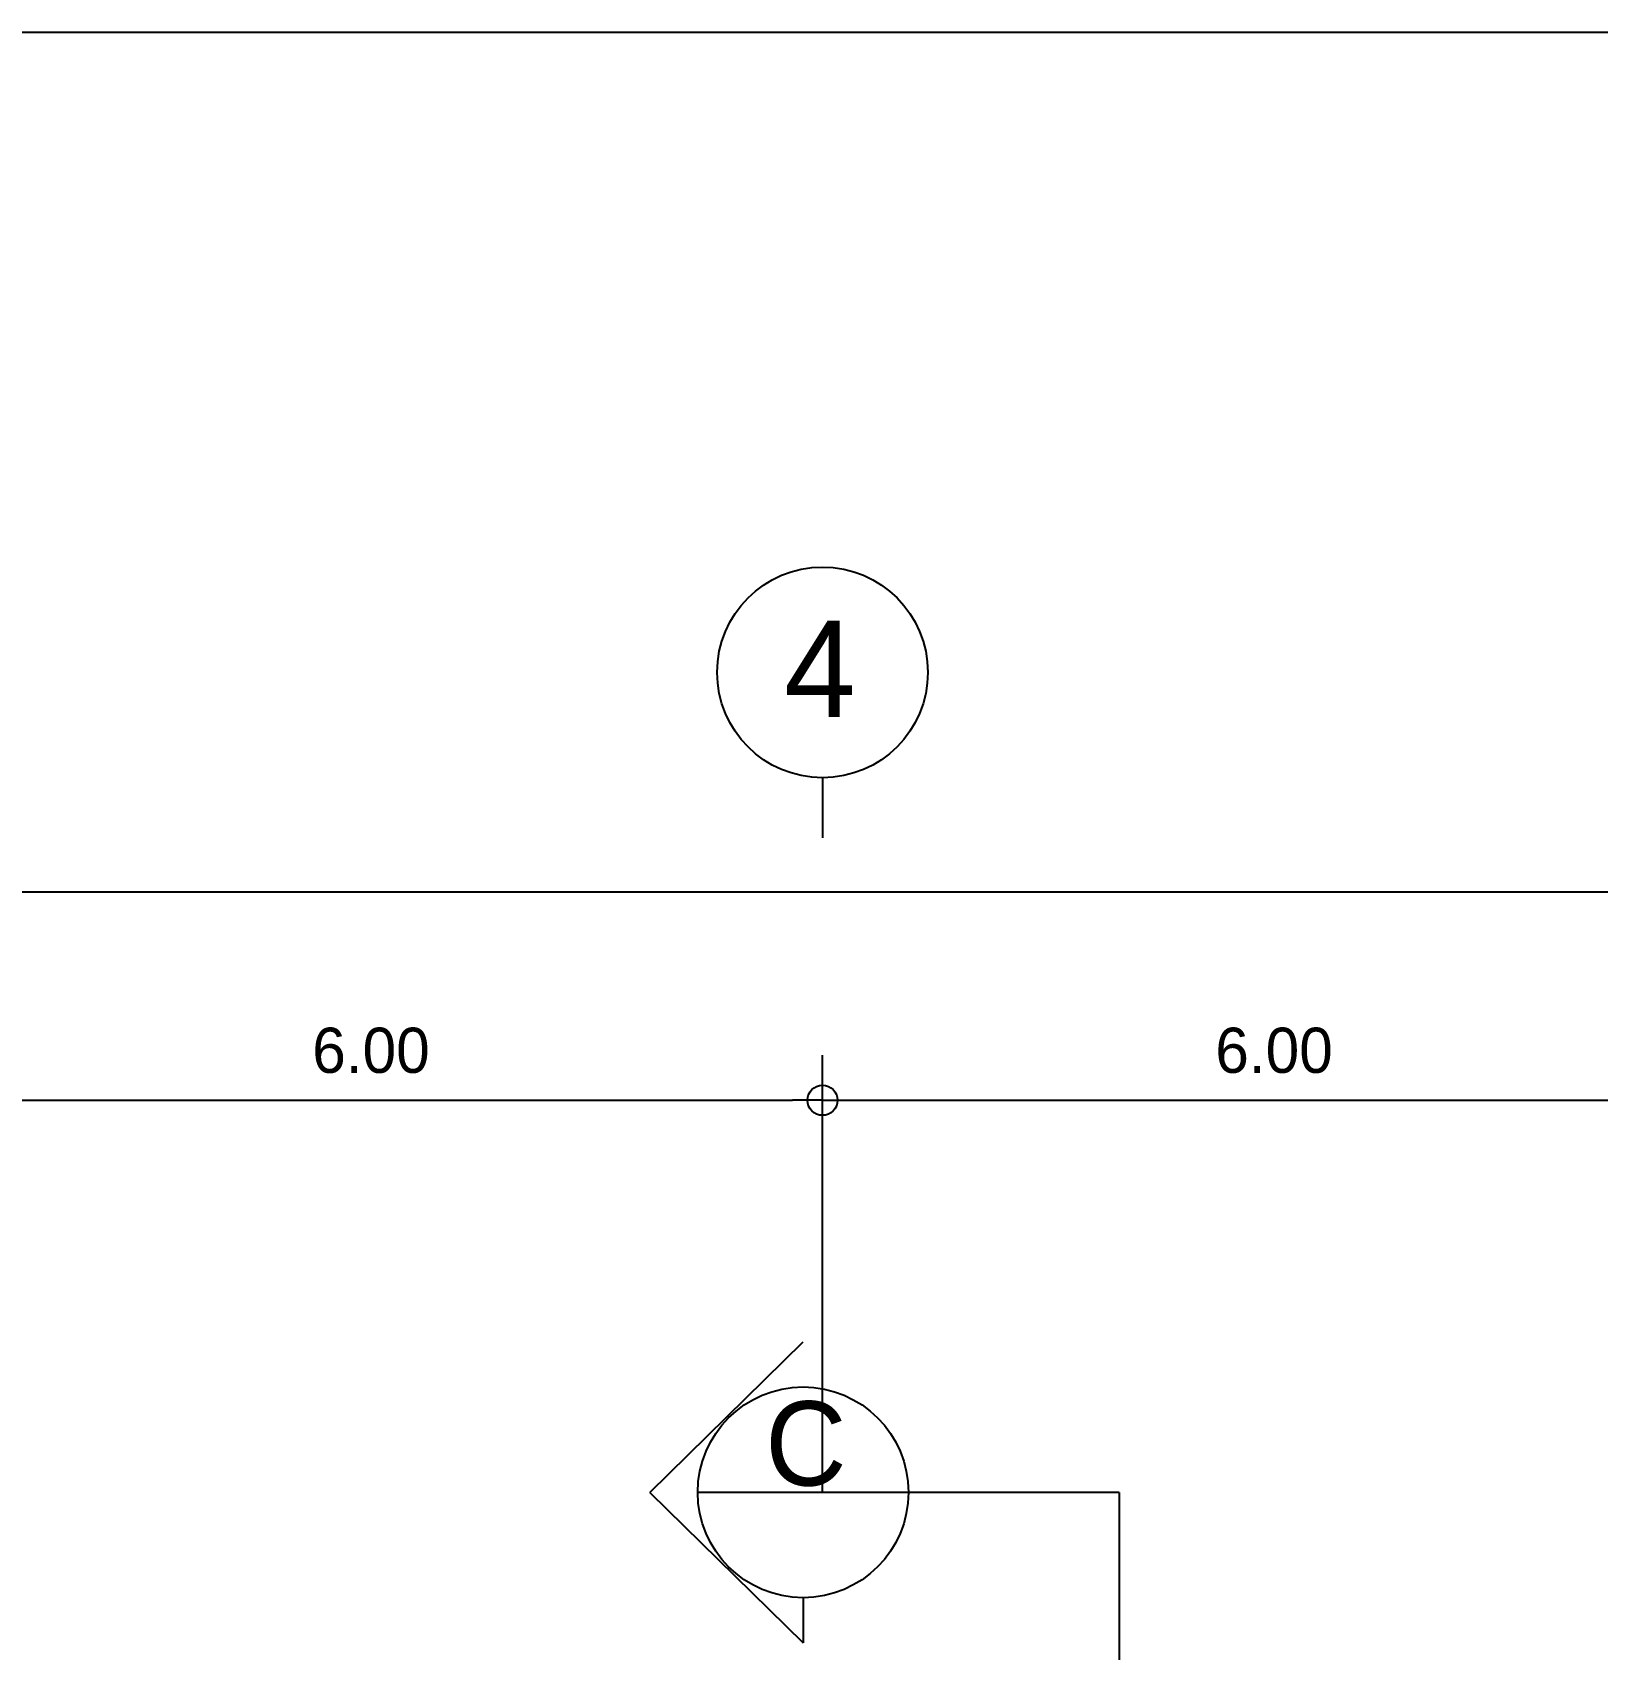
# Model space of a CAD drawing. Header units: millimetres. Extents: x -398 to 816, y -1 to 208.
# Drawn here: x 584.05 to 594.45, y 45.33 to 56.08 of the extents above; entities that cross this region are included whole.
import ezdxf
from ezdxf.enums import TextEntityAlignment as Align

# ---------------------------------------------------------------- set-up
doc = ezdxf.new("R2010")
doc.units = ezdxf.units.MM
doc.linetypes.add('ACAD_ISO04W100', pattern=[30, 24, -3, 0, -3])
for name, color, linetype in [('AA_Dim', 6, 'Continuous'), ('AA_Dim2', 6, 'Continuous'), ('AA_FD', 6, 'Continuous'), ('AC FCU', 221, 'Continuous')]:
    doc.layers.add(name, color=color, linetype=linetype)
doc.styles.add('E140', font='vit-s.shx', dxfattribs={"height": 3.2})
doc.styles.get("Standard").update_dxf_attribs({"font": 'vit-s.shx'})
doc.styles.add('style2', font='vit-s.shx', dxfattribs={"height": 3.2})
doc.dimstyles.new('overall', dxfattribs={"dimtxt": 0.25, "dimasz": 0.15, "dimexe": 0.3, "dimexo": 0.3, "dimgap": 0.18, "dimtad": 1, "dimzin": 0, "dimdsep": 46, "dimtxsty": 'Standard', "dimblk": 'ORIGIN', "dimcen": 0.015, "dimclrd": 256, "dimclre": 256, "dimclrt": 2, "dimadec": 0, "dimazin": 0, "dimtfac": 1, "dimtofl": 0, "dimtmove": 0, "dimatfit": 3, "dimldrblk": 'OPEN90', "dimfxl": 0, "dimtolj": 1, "dimtzin": 0, "dimarcsym": 0})

# ---------------------------------------------------------------- blocks, each defined once
blk = doc.blocks.new('GRD-2')
at = {"layer": 'AA_Dim', "color": 1}
blk.add_line((0, -10.99), (0, -12.981), dxfattribs=at)
blk.add_circle((0, -7.49), 3.5, dxfattribs=at)
at = {"layer": 'AA_Dim', "color": 3, "style": 'E140'}
blk.add_attdef('GRID', text='', height=3.2, dxfattribs=at).set_placement((-0.086, -7.369), align=Align.MIDDLE)
blk = doc.blocks.new('_Origin')
at = {"layer": 'AA_Dim2', "color": 0, "lineweight": -2}
blk.add_line((0, 0), (-1, 0), dxfattribs=at)
blk.add_circle((0, 0), 0.5, dxfattribs=at)
blk = doc.blocks.new('*D186')
at = {"layer": 'AA_Dim', "color": 9, "lineweight": -2}
for p, q in [((567.301, 49.282), (567.301, 50.667)), ((627.301, 49.282), (627.301, 50.667)), ((567.501, 50.367), (627.101, 50.367))]:
    blk.add_line(p, q, dxfattribs=at)
at = {"layer": 'Defpoints', "color": 0}
for p in [(627.301, 50.367), (567.301, 48.982), (627.301, 48.982)]:
    blk.add_point(p, dxfattribs=at)
at = {"layer": 'AA_Dim', "color": 9, "lineweight": -2, "xscale": 0.2, "yscale": 0.2, "zscale": 0.2, "rotation": 180}
blk.add_blockref('_Origin', (567.301, 50.367), dxfattribs=at)
at = {"layer": 'AA_Dim', "color": 9, "lineweight": -2, "xscale": 0.2, "yscale": 0.2, "zscale": 0.2}
blk.add_blockref('_Origin', (627.301, 50.367), dxfattribs=at)
at = {"layer": 'AA_Dim', "color": 2, "insert": (597.301, 50.697), "char_height": 0.3, "attachment_point": 5}
blk.add_mtext('\\A1;60.00', dxfattribs=at)
blk = doc.blocks.new('_Open90')
at = {"layer": 'AA_Dim2', "color": 0, "lineweight": -2}
for p, q in [((0, 0), (-1, 0)), ((-0.5, 0.5), (0, 0)), ((0, 0), (-0.5, -0.5))]:
    blk.add_line(p, q, dxfattribs=at)
blk = doc.blocks.new('*D190')
at = {"layer": 'AA_Dim', "color": 9, "lineweight": -2}
for p, q in [((589.301, 46.38), (589.301, 49.282)), ((595.301, 46.38), (595.301, 49.282)), ((589.501, 48.982), (595.101, 48.982))]:
    blk.add_line(p, q, dxfattribs=at)
at = {"layer": 'Defpoints', "color": 0}
for p in [(595.301, 48.982), (589.301, 46.08), (595.301, 46.08)]:
    blk.add_point(p, dxfattribs=at)
at = {"layer": 'AA_Dim', "color": 9, "lineweight": -2, "xscale": 0.2, "yscale": 0.2, "zscale": 0.2, "rotation": 180}
blk.add_blockref('_Origin', (589.301, 48.982), dxfattribs=at)
at = {"layer": 'AA_Dim', "color": 9, "lineweight": -2, "xscale": 0.2, "yscale": 0.2, "zscale": 0.2}
blk.add_blockref('_Origin', (595.301, 48.982), dxfattribs=at)
at = {"layer": 'AA_Dim', "color": 2, "insert": (592.301, 49.312), "char_height": 0.3, "attachment_point": 5}
blk.add_mtext('\\A1;6.00', dxfattribs=at)
blk = doc.blocks.new('*D191')
at = {"layer": 'AA_Dim', "color": 9, "lineweight": -2}
for p, q in [((583.301, 46.38), (583.301, 49.282)), ((589.301, 46.38), (589.301, 49.282)), ((583.501, 48.982), (589.101, 48.982))]:
    blk.add_line(p, q, dxfattribs=at)
at = {"layer": 'Defpoints', "color": 0}
for p in [(589.301, 48.982), (583.301, 46.08), (589.301, 46.08)]:
    blk.add_point(p, dxfattribs=at)
at = {"layer": 'AA_Dim', "color": 9, "lineweight": -2, "xscale": 0.2, "yscale": 0.2, "zscale": 0.2, "rotation": 180}
blk.add_blockref('_Origin', (583.301, 48.982), dxfattribs=at)
at = {"layer": 'AA_Dim', "color": 9, "lineweight": -2, "xscale": 0.2, "yscale": 0.2, "zscale": 0.2}
blk.add_blockref('_Origin', (589.301, 48.982), dxfattribs=at)
at = {"layer": 'AA_Dim', "color": 2, "insert": (586.301, 49.312), "char_height": 0.3, "attachment_point": 5}
blk.add_mtext('\\A1;6.00', dxfattribs=at)

msp = doc.modelspace()

# ---------------------------------------------------------------- linework, layer by layer
at = {"layer": 'AC FCU', "color": 5}
for p, q in [((588.154, 46.377), (589.172, 47.377)), ((588.154, 46.377), (589.172, 45.377)), ((591.272, 46.377), (588.472, 46.377)), ((589.172, 45.677), (589.172, 45.377))]:
    msp.add_line(p, q, dxfattribs=at)
at = {"layer": 'AC FCU', "color": 5, "linetype": 'ACAD_ISO04W100', "ltscale": 0.25}
msp.add_line((591.272, 46.377), (591.272, 10.104), dxfattribs=at)
at = {"layer": 'AC FCU', "color": 8}
msp.add_lwpolyline([(555.694, 56.078), (633.135, 56.078), (633.135, 0), (555.694, 0)], close=True, dxfattribs=at)
at = {"layer": 'AC FCU', "color": 5}
msp.add_circle((589.172, 46.377), 0.7, dxfattribs=at)

# ---------------------------------------------------------------- block references
at = {"layer": 'AA_FD', "xscale": 0.2000000000000455, "yscale": 0.2000000000000455, "zscale": 0.2}
msp.add_blockref('GRD-2', (589.301, 53.323), dxfattribs=at).add_auto_attribs({'GRID': '4'})

# ---------------------------------------------------------------- texts
at = {"layer": 'AC FCU', "style": 'style2'}
msp.add_text('C', height=0.56, dxfattribs=at).set_placement((588.92, 46.422))

# ---------------------------------------------------------------- dimensions: what is measured, and where the dimension line sits
at = {"layer": 'AA_Dim'}
for base, p1, p2, picture, middle in [((627.301, 50.367), (567.301, 48.982), (627.301, 48.982), '*D186', (597.301, 50.697)), ((589.301, 48.982), (583.301, 46.08), (589.301, 46.08), '*D191', (586.301, 49.312)), ((595.301, 48.982), (589.301, 46.08), (595.301, 46.08), '*D190', (592.301, 49.312))]:
    dim = msp.add_linear_dim(base=base, p1=p1, p2=p2, dimstyle='overall', override={"dimtxt": 0.3, "dimasz": 0.2, "dimclrd": 9, "dimclre": 9}, dxfattribs=at)
    dim.commit()
    dim.dimension.update_dxf_attribs({"geometry": picture, "text_midpoint": middle})

doc.saveas('drawing.dxf')
